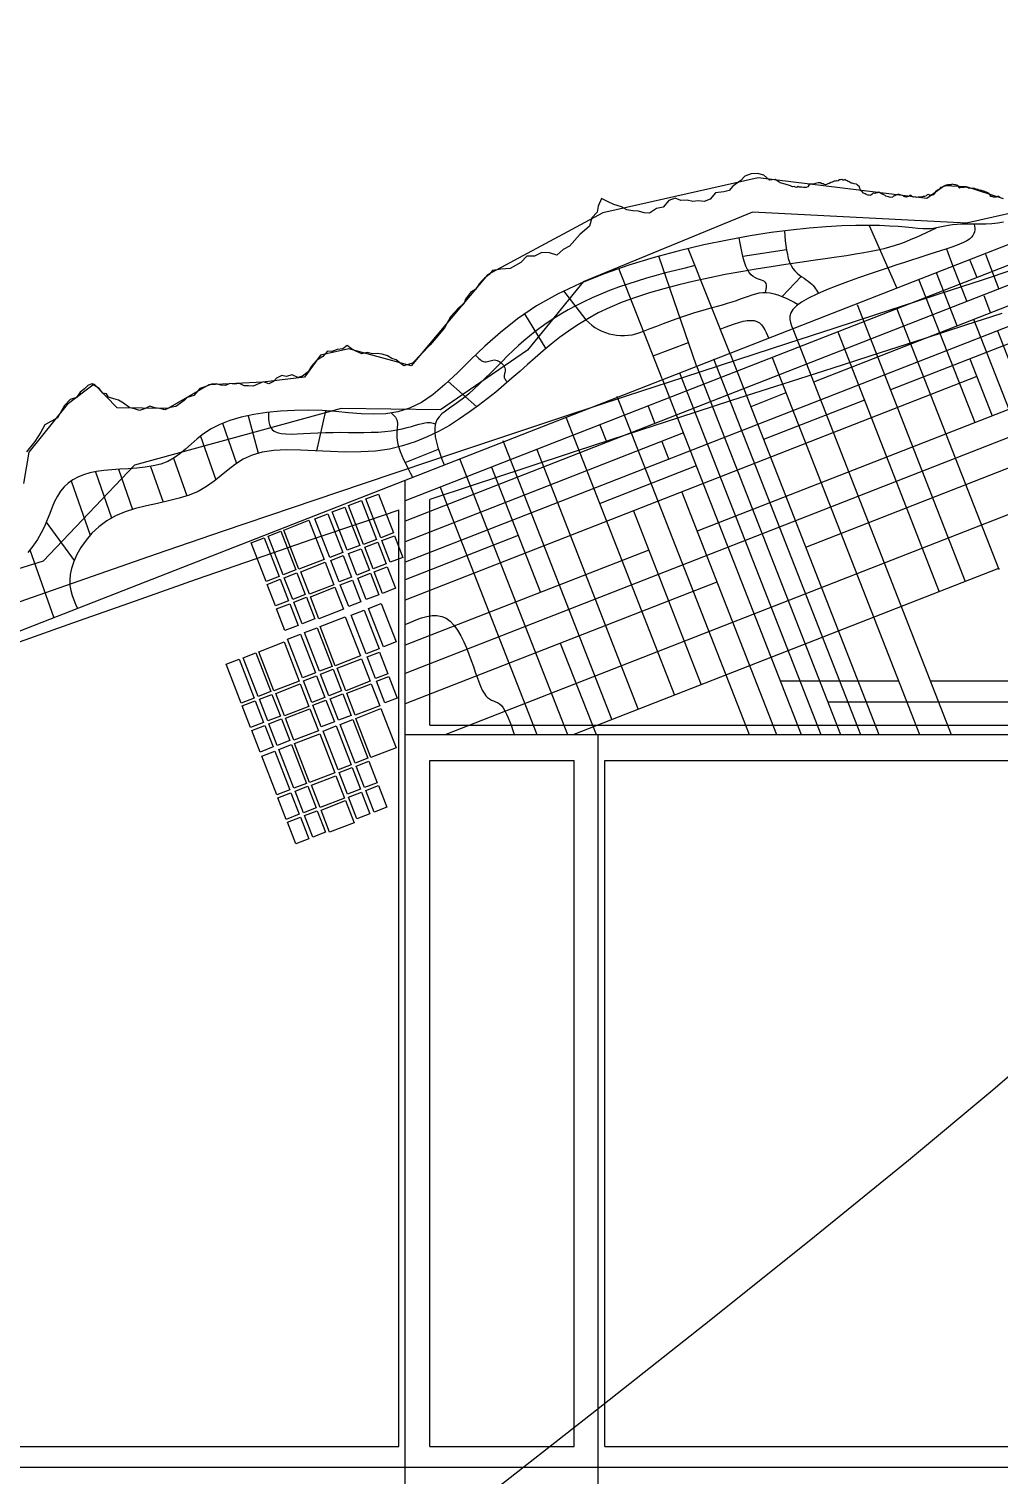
# Model space of a CAD drawing. Extents: x -15732 to 10897, y -24868 to 16165.
# Drawn here: x -296 to 3165, y -16430 to -11272 of the extents above; entities that cross this region are included whole.
import ezdxf

# ---------------------------------------------------------------- set-up
doc = ezdxf.new("R2010")
doc.units = 0
doc.header["$MEASUREMENT"] = 0
for name, color, linetype in [('COASTLINE', 7, 'CONTINUOUS'), ('HIGHWAY', 7, 'CONTINUOUS'), ('REGION-HEYWOOD', 7, 'CONTINUOUS'), ('REGION-SNC', 7, 'CONTINUOUS'), ('STREETS-SPRAWL', 7, 'CONTINUOUS'), ('STREETS-SPRAWL-12M', 7, 'CONTINUOUS'), ('STREETS-SPRAWL-20M', 7, 'CONTINUOUS'), ('SUBURBS', 7, 'CONTINUOUS')]:
    doc.layers.add(name, color=color, linetype=linetype)

msp = doc.modelspace()

# ---------------------------------------------------------------- linework, layer by layer
at = {"layer": 'COASTLINE', "color": 7, "linetype": 'CONTINUOUS'}
msp.add_lwpolyline([(3168.6, -11872.9), (3163.8, -11869.4), (3159.7, -11870.1), (3154.9, -11872.3), (3150.2, -11871.8), (3145.6, -11872.5), (3140.8, -11869.9), (3136.3, -11870), (3133.9, -11865.6), (3130.4, -11858.9), (3125.5, -11856.7), (3120.1, -11854.2), (3116, -11854.1), (3111.3, -11850.8), (3105.1, -11849.7), (3099.9, -11847.4), (3094.5, -11847.8), (3089.2, -11845.2), (3084.2, -11843.5), (3077.9, -11841.1), (3073, -11840.1), (3068, -11840.8), (3063, -11840), (3058.1, -11841.1), (3054.5, -11838.6), (3049.9, -11837.2), (3045.5, -11836), (3041.1, -11837.8), (3037, -11837.2), (3033, -11837.3), (3028.7, -11836.9), (3024.4, -11839.5), (3021.2, -11837.1), (3018.9, -11832.8), (3014.4, -11829), (3009.9, -11827.5), (3005.8, -11828.2), (3001.8, -11826.5), (2997.4, -11825.7), (2993.5, -11827.8), (2990.1, -11828.4), (2986.6, -11828.1), (2983, -11828.6), (2979.7, -11829.7), (2975.2, -11829.7), (2971.9, -11832.8), (2968.7, -11834.2), (2965.5, -11835), (2961.1, -11837.5), (2956.3, -11837.2), (2952.6, -11842.9), (2945.2, -11847.5), (2939, -11853.1), (2936.3, -11859.4), (2931.8, -11863.6), (2928, -11864.7), (2923.3, -11863.7), (2918.8, -11865.7), (2914.2, -11862.8), (2909.3, -11863.6), (2904.8, -11867.8), (2898.9, -11869.4), (2894.4, -11870), (2889.6, -11872.2), (2884.9, -11871.9), (2880.1, -11872), (2875.4, -11872.4), (2870.5, -11872.9), (2865.7, -11871.4), (2860.6, -11872.2), (2856.2, -11870.8), (2851.2, -11866), (2846.3, -11866.4), (2841.8, -11870.1), (2838, -11870.4), (2833.7, -11871.8), (2829.3, -11871.3), (2824.5, -11868.6), (2821, -11866.2), (2816.6, -11864.6), (2812.3, -11864), (2807, -11861.9), (2801.7, -11863.8), (2797.4, -11864.8), (2793.4, -11867), (2789.1, -11868.1), (2784.8, -11872.6), (2779.1, -11873.1), (2774.6, -11871.8), (2771.2, -11870.4), (2766.6, -11869.8), (2761.7, -11868.6), (2759.1, -11865.8), (2754.6, -11863.4), (2750.1, -11862.7), (2744.2, -11859), (2739.6, -11857), (2735.8, -11854.7), (2731.6, -11856.4), (2726.8, -11857), (2721.5, -11859), (2716.1, -11858.2), (2712.2, -11861.5), (2707, -11865.9), (2702.3, -11864.5), (2697.4, -11864.8), (2691.5, -11862.6), (2687.1, -11859.6), (2681.9, -11857.8), (2676.9, -11852.2), (2673.2, -11849.3), (2670.7, -11845.7), (2668.5, -11841.1), (2666.8, -11835.2), (2660.2, -11829.8), (2656.2, -11825.6), (2648.8, -11824.9), (2641.7, -11821.9), (2637.1, -11821.5), (2630.6, -11816.9), (2626.7, -11815.6), (2623.2, -11814.2), (2620.1, -11812.6), (2615.9, -11808.7), (2611.7, -11811), (2608.2, -11811.7), (2604.3, -11809.2), (2600.1, -11809.7), (2595.4, -11810.7), (2591.3, -11813.2), (2587.6, -11814.5), (2584, -11813.5), (2580.1, -11814.6), (2576.7, -11814.8), (2572.7, -11817.8), (2569.3, -11818.3), (2565.2, -11819.5), (2559.5, -11823.3), (2554.6, -11823.9), (2550.2, -11826.9), (2546.1, -11827.8), (2541.8, -11827.4), (2537.5, -11825), (2532.9, -11824.7), (2527.9, -11821.3), (2523.8, -11821.3), (2519.3, -11821), (2514.8, -11821.9), (2510.2, -11823.6), (2506.3, -11824), (2501.4, -11825.7), (2496.6, -11825.6), (2492.3, -11826.1), (2486.9, -11829.5), (2483.1, -11834.6), (2477, -11837.8), (2472.1, -11838.1), (2467.2, -11837.7), (2462, -11836.2), (2457.6, -11835.8), (2453, -11836), (2448.4, -11834.5), (2443.6, -11837), (2439.2, -11836), (2434.2, -11833.6), (2429.4, -11835), (2425.5, -11834.1), (2421.2, -11832.1), (2401.6, -11825.3), (2384.1, -11820.6), (2366.5, -11809.3), (2346.3, -11811.9), (2325.5, -11793), (2302.9, -11787.1), (2280.6, -11788.6), (2258.3, -11797.2), (2243.7, -11812.1), (2215.5, -11832.3), (2202.9, -11848), (2183.5, -11852.6), (2153.7, -11857), (2134, -11878.9), (2113.1, -11886.9), (2092.1, -11885.4), (2072.7, -11887.8), (2052.5, -11883.1), (2029.8, -11884.1), (2010.1, -11875.2), (1987.4, -11883.4), (1966.7, -11907.7), (1943.6, -11913), (1918.5, -11928.8), (1899, -11928.1), (1878.6, -11921.5), (1858.3, -11920.5), (1837.5, -11917.1), (1817.9, -11906.9), (1791.1, -11898.1), (1770.9, -11889), (1746.9, -11877), (1735.2, -11903.9), (1731.2, -11925.4), (1711.8, -11945.8), (1703.6, -11975), (1670, -12004.7), (1633.1, -12047), (1610.6, -12058.9), (1588, -12078.6), (1561.5, -12070.9), (1533.8, -12069.8), (1508.3, -12081.9), (1480.6, -12081.9), (1459.1, -12104.7), (1420.9, -12126.3), (1387.9, -12128.3), (1357.5, -12133.2), (1346.2, -12147.6), (1329.8, -12161.1), (1320.9, -12168.9), (1310.8, -12180.7), (1298.1, -12200.2), (1279.5, -12212.3), (1261.8, -12235.8), (1255.3, -12252.1), (1233.9, -12270.7), (1208.6, -12299), (1186.3, -12337.5), (1162.7, -12366.2), (1135.2, -12399), (1105.8, -12429.3), (1072.8, -12464), (1041, -12473.4), (1027.4, -12462.8), (1014.1, -12452), (998.9, -12447.2), (982.7, -12437.6), (963.9, -12431.5), (946.4, -12430.1), (929.3, -12430.3), (910.7, -12426), (891.5, -12430.7), (870.8, -12421.2), (854.3, -12412.5), (839, -12400.9), (823.5, -12412.9), (803.8, -12415.5), (785.2, -12422.8), (768.6, -12421.5), (752.7, -12440.2), (729.9, -12455), (711.9, -12475.2), (700, -12495.2), (680.2, -12510.2), (663.2, -12515.2), (643.2, -12505.2), (622.2, -12511.6), (606.2, -12508.4), (587.7, -12517.4), (577, -12529.7), (560, -12537.6), (541.4, -12531), (522.7, -12538), (503.6, -12546.3), (486.7, -12544.4), (471.9, -12545.3), (454.9, -12536.3), (437.7, -12539.1), (420.5, -12536.3), (404.9, -12543.3), (388.1, -12542.7), (371.6, -12538.4), (355.1, -12539.2), (334.6, -12547.9), (313.8, -12553.9), (292.7, -12579.1), (268.8, -12586.4), (258.3, -12597.5), (245.1, -12606.8), (228.1, -12619), (208, -12622), (188.8, -12630.2), (171.1, -12626.4), (152.7, -12623.2), (135.7, -12617.3), (116.8, -12627.2), (98.8, -12633.2), (80.8, -12626.5), (63.6, -12623.4), (41.8, -12606.7), (23.9, -12596), (6.5, -12591), (-11.7, -12584.9), (-19.5, -12574), (-32.5, -12570.9), (-45.7, -12554.2), (-71.8, -12538.4), (-85.4, -12544), (-98.1, -12555.2), (-113.3, -12567.7), (-126.5, -12586.2), (-148.6, -12593.8), (-169, -12615.2), (-194.7, -12658.9), (-239, -12684.5), (-253.7, -12709.8), (-274.5, -12744), (-304.4, -12780)], dxfattribs=at)
at = {"layer": 'HIGHWAY', "color": 250, "linetype": 'CONTINUOUS'}
for p, q in [((3411.7, -14824.7), (3142.6, -15057.2)), ((3142.6, -15057.2), (2841.7, -15308.5)), ((2841.7, -15308.5), (2507.1, -15580.9)), ((2507.1, -15580.9), (2136.9, -15876.7)), ((2136.9, -15876.7), (1729.3, -16198.3)), ((1729.3, -16198.3), (1282.3, -16547.8))]:
    msp.add_line(p, q, dxfattribs=at)
at = {"layer": 'REGION-HEYWOOD', "color": 7, "linetype": 'CONTINUOUS'}
msp.add_lwpolyline([(3656.2, -11271.9), (4199.6, -11369.9), (4198.7, -11571.7), (4198.8, -11640.8), (4118, -11671.2), (3891.7, -11616), (3323.4, -11902.8), (3049.2, -11965.1), (2285, -11926), (1681, -12173.6), (1483.3, -12417.7), (1172.7, -12630), (817.9, -12625.3), (80.5, -12828.2), (-245.3, -13170.4), (-1185.9, -13463.2), (-2264.3, -14045.8), (-2220.9, -14249), (-2216.3, -14277.7), (-2237.6, -14307), (-2378.2, -14199.1), (-2378.2, -14199.1)], dxfattribs=at)
at = {"layer": 'REGION-SNC', "color": 250, "linetype": 'CONTINUOUS'}
for points in [[(905.6, -12948.6), (950.7, -12931.2), (1004.2, -13069.4), (959, -13086.9)], [(786.3, -12994.8), (831.4, -12977.3), (884.3, -13114.1), (839.2, -13131.6)], [(844.5, -12972.3), (891, -12954.3), (944.5, -13092.5), (897.9, -13110.5)], [(612.9, -13059.6), (703.1, -13024.7), (757.2, -13164.3), (667, -13199.2)], [(723.7, -13019), (770.3, -13001), (823.7, -13139.2), (777.2, -13157.2)], [(496.5, -13104.6), (543.1, -13086.6), (596.5, -13224.8), (550, -13242.8)], [(557.6, -13080.9), (602.8, -13063.5), (656.2, -13201.7), (611.1, -13219.2)], [(963, -13097.1), (1008.1, -13079.6), (1037.9, -13156.7), (992.8, -13174.2)], [(781.1, -13167.4), (824.8, -13150.5), (854.6, -13227.6), (810.9, -13244.5)], [(843.7, -13143.2), (888.8, -13125.8), (918.6, -13202.9), (873.5, -13220.3)], [(901.9, -13120.7), (948.4, -13102.7), (978.3, -13179.8), (931.7, -13197.8)], [(673.8, -13208.3), (761.1, -13174.5), (792, -13254.6), (704.7, -13288.3)], [(935.6, -13208), (982.2, -13190), (1012, -13267.1), (965.5, -13285.1)], [(553.9, -13253), (600.5, -13235), (630.3, -13312.1), (583.7, -13330.1)], [(615, -13229.3), (660.1, -13211.9), (690, -13289), (644.9, -13306.5)], [(814.9, -13254.7), (858.5, -13237.8), (888.3, -13314.9), (844.7, -13331.8)], [(877.4, -13230.5), (922.5, -13213.1), (952.4, -13290.2), (907.3, -13307.6)], [(648.8, -13316.6), (693.9, -13299.2), (723.7, -13376.3), (678.6, -13393.8)], [(708.1, -13297), (795.4, -13263.3), (825.8, -13341.9), (738.5, -13375.6)], [(587.7, -13340.3), (634.2, -13322.3), (664.1, -13399.4), (617.5, -13417.4)], [(853.2, -13363.2), (899.8, -13345.2), (953.2, -13483.4), (906.7, -13501.4)], [(915.8, -13339), (960.9, -13321.5), (1013.8, -13458.3), (968.7, -13475.7)], [(687.2, -13425.1), (732.3, -13407.7), (785.7, -13545.9), (740.6, -13563.3)], [(742.4, -13403.7), (832.7, -13368.9), (886.7, -13508.5), (796.5, -13543.4)], [(523.9, -13493.3), (614.1, -13458.4), (668.2, -13598.1), (578, -13633)], [(626.1, -13448.7), (672.6, -13430.7), (726.1, -13569), (679.5, -13587)], [(468.6, -13514.7), (513.8, -13497.2), (567.2, -13635.4), (522.1, -13652.9)], [(910.6, -13511.6), (954.3, -13494.7), (984.1, -13571.8), (940.4, -13588.7)], [(407.5, -13538.3), (454.1, -13520.3), (507.5, -13658.5), (461, -13676.5)], [(744.6, -13573.5), (789.7, -13556.1), (819.5, -13633.2), (774.4, -13650.6)], [(803.3, -13552.5), (890.6, -13518.7), (921.6, -13598.7), (834.3, -13632.5)], [(584.8, -13642), (672.1, -13608.3), (703, -13688.3), (615.7, -13722)], [(683.4, -13597.2), (730, -13579.2), (759.8, -13656.3), (713.3, -13674.3)], [(837.6, -13641.2), (924.9, -13607.5), (955.3, -13686), (868, -13719.8)], [(944.4, -13598.9), (988, -13582), (1017.9, -13659.1), (974.2, -13676)], [(464.9, -13686.7), (511.5, -13668.7), (541.3, -13745.8), (494.7, -13763.8)], [(526, -13663.1), (571.1, -13645.6), (601, -13722.7), (555.9, -13740.2)], [(717.2, -13684.5), (763.8, -13666.5), (793.6, -13743.6), (747, -13761.6)], [(778.3, -13660.8), (823.4, -13643.4), (853.2, -13720.5), (808.1, -13737.9)], [(619.1, -13730.8), (706.4, -13697), (736.8, -13775.6), (649.5, -13809.3)], [(869.7, -13731.2), (959.9, -13696.3), (1013.9, -13836), (923.7, -13870.9)], [(498.7, -13774), (545.2, -13756), (575.1, -13833.1), (528.5, -13851.1)], [(559.8, -13750.4), (604.9, -13732.9), (634.7, -13810), (589.6, -13827.5)], [(753.3, -13776.2), (799.8, -13758.2), (853.3, -13896.5), (806.7, -13914.5)], [(814.4, -13752.6), (859.5, -13735.2), (912.9, -13873.4), (867.8, -13890.8)], [(651.2, -13820.8), (741.4, -13785.9), (795.4, -13925.6), (705.2, -13960.4)], [(534.8, -13865.8), (581.3, -13847.8), (634.8, -13986), (588.2, -14004)], [(595.9, -13842.1), (641, -13824.7), (694.4, -13962.9), (649.3, -13980.4)], [(810.7, -13924.7), (857.2, -13906.6), (887, -13983.8), (840.5, -14001.8)], [(871.8, -13901), (916.9, -13883.6), (946.7, -13960.7), (901.6, -13978.1)], [(653.3, -13990.6), (698.4, -13973.1), (728.2, -14050.2), (683.1, -14067.7)], [(712, -13969.5), (799.3, -13935.7), (830.3, -14015.8), (743, -14049.5)], [(905.5, -13988.3), (950.6, -13970.9), (980.5, -14048), (935.4, -14065.4)], [(592.2, -14014.2), (638.7, -13996.2), (668.5, -14073.3), (622, -14091.3)], [(746.3, -14058.3), (833.6, -14024.5), (864, -14103.1), (776.7, -14136.8)], [(844.4, -14012), (891, -13993.9), (920.8, -14071.1), (874.2, -14089.1)], [(687, -14077.9), (732.1, -14060.4), (761.9, -14137.5), (716.8, -14155)], [(625.9, -14101.5), (672.5, -14083.5), (702.3, -14160.6), (655.7, -14178.6)]]:
    msp.add_lwpolyline(points, close=True, dxfattribs=at)
at = {"layer": 'STREETS-SPRAWL', "color": 7, "linetype": 'CONTINUOUS'}
for p, q in [((2995.1, -12202.9), (3109.6, -12165.3)), ((3109.6, -12165.3), (3212.6, -12131.2)), ((2868.3, -12244.2), (2995.1, -12202.9)), ((2728.8, -12289.6), (2868.3, -12244.2)), ((2576.6, -12339), (2728.8, -12289.6)), ((3175, -12286.6), (3045.6, -12328.7)), ((2411.3, -12392.8), (2576.6, -12339)), ((2900.1, -12375.7), (2741.3, -12426.9)), ((3045.6, -12328.7), (2900.1, -12375.7)), ((2232.8, -12451), (2411.3, -12392.8)), ((2741.3, -12426.9), (2571.7, -12481.5)), ((2041, -12513.7), (2232.8, -12451)), ((2571.7, -12481.5), (2394, -12538.7)), ((1835.6, -12581.2), (2041, -12513.7)), ((1616.4, -12653.5), (1835.6, -12581.2)), ((2394, -12538.7), (2210.7, -12597.8)), ((2210.7, -12597.8), (2024.6, -12658)), ((1384, -12730.6), (1616.4, -12653.5)), ((2024.6, -12658), (1838.2, -12718.5)), ((1141.8, -12811.4), (1384, -12730.6)), ((1838.2, -12718.5), (1653.4, -12778.9)), ((1653.4, -12778.9), (1469.5, -12839.3)), ((894.1, -12894.5), (1141.8, -12811.4)), ((1469.5, -12839.3), (1284.9, -12900.5)), ((644.8, -12978.6), (894.1, -12894.5)), ((1284.9, -12900.5), (1134.2, -12950.8)), ((398.3, -13062.4), (644.8, -12978.6)), ((1024, -12987.9), (908, -13027.1)), ((1024, -16328.2), (1024, -12987.8)), ((1134.2, -13755.1), (1134.2, -12950.8)), ((908, -13027.1), (712.7, -13093.6)), ((158.7, -13144.5), (398.3, -13062.4)), ((712.7, -13093.6), (510.8, -13163.1)), ((-69.9, -13223.6), (158.7, -13144.5)), ((510.8, -13163.1), (300.9, -13236)), ((-283.3, -13298.3), (-69.9, -13223.6)), ((300.9, -13236), (82.5, -13312.5)), ((-478.3, -13367.7), (-283.3, -13298.3)), ((82.5, -13312.5), (-140.7, -13391.4)), ((-140.7, -13391.4), (-364.1, -13471)), ((1134.2, -13755.1), (4198.2, -13755.1)), ((1134.2, -13881.5), (1649, -13881.5)), ((1134.2, -16328.2), (1134.2, -13881.5)), ((1649, -16328.2), (1649, -13881.5)), ((1759.2, -13881.5), (3551.7, -13881.5)), ((1759.2, -16328.2), (1759.2, -13881.5)), ((-2018.5, -16328.2), (1024, -16328.2)), ((1134.2, -16328.2), (1649, -16328.2)), ((1759.2, -16328.2), (3551.7, -16328.2))]:
    msp.add_line(p, q, dxfattribs=at)
at = {"layer": 'STREETS-SPRAWL-12M', "color": 253, "linetype": 'CONTINUOUS'}
for p, q in [((3140, -11967), (3118.1, -11968.3)), ((3161.2, -11964.6), (3140, -11967)), ((3181.2, -11960.7), (3161.2, -11964.6)), ((2276.8, -12010.4), (2196.6, -12024.9)), ((2241.2, -12035.7), (2237.8, -12017.2)), ((2352.1, -11998.6), (2276.8, -12010.4)), ((2422.5, -11989.4), (2352.1, -11998.6)), ((2399.6, -11992.2), (2401.1, -12009.8)), ((2401.1, -12009.8), (2402.7, -12027.2)), ((2488, -11982.5), (2422.5, -11989.4)), ((2548.4, -11977.6), (2488, -11982.5)), ((2603.8, -11974.5), (2548.4, -11977.6)), ((2654, -11972.9), (2603.8, -11974.5)), ((2699, -11972.7), (2654, -11972.9)), ((2738.9, -11973.5), (2699, -11972.7)), ((2701.6, -11972.7), (2800, -12197)), ((2774, -11975.1), (2738.9, -11973.5)), ((2804.8, -11977.1), (2774, -11975.1)), ((2831.7, -11979.5), (2804.8, -11977.1)), ((2855.1, -11981.7), (2831.7, -11979.5)), ((2869.4, -12015.6), (2851.1, -12023.4)), ((2875.5, -11983.6), (2855.1, -11981.7)), ((2887.4, -12007.5), (2869.4, -12015.6)), ((2893.3, -11984.9), (2875.5, -11983.6)), ((2905.4, -11999.2), (2887.4, -12007.5)), ((2909, -11985.3), (2893.3, -11984.9)), ((2923.2, -11990.7), (2905.4, -11999.2)), ((2923, -11984.7), (2909, -11985.3)), ((2935.9, -11983.1), (2923, -11984.7)), ((2941, -11982.2), (2923.2, -11990.7)), ((2948, -11980.8), (2935.9, -11983.1)), ((2959.9, -11978.2), (2948, -11980.8)), ((2972.2, -11975.5), (2959.9, -11978.2)), ((2985.1, -11972.9), (2972.2, -11975.5)), ((2999.4, -11970.7), (2985.1, -11972.9)), ((3015.3, -11969.2), (2999.4, -11970.7)), ((3033.4, -11968.6), (3015.3, -11969.2)), ((3053.2, -11968.5), (3033.4, -11968.6)), ((3074.2, -11968.7), (3053.2, -11968.5)), ((3066.7, -12015.1), (3059.4, -12021.4)), ((3072, -12008.7), (3066.7, -12015.1)), ((3075.5, -12002.2), (3072, -12008.7)), ((3096, -11968.7), (3074.2, -11968.7)), ((3077.5, -11995.6), (3075.5, -12002.2)), ((3076.9, -11968.7), (3077.8, -11975.5)), ((3078.4, -11988.9), (3077.5, -11995.6)), ((3077.8, -11975.5), (3078.4, -11982.2)), ((3078.4, -11982.2), (3078.4, -11988.9)), ((3118.1, -11968.3), (3096, -11968.7)), ((2023.9, -12062.9), (1934.3, -12086.8)), ((2111.9, -12042.3), (2023.9, -12062.9)), ((2205.6, -12431.4), (2055.5, -12055.2)), ((2196.6, -12024.9), (2111.9, -12042.3)), ((2244.8, -12053.9), (2241.2, -12035.7)), ((2248.6, -12071.6), (2244.8, -12053.9)), ((2251, -12082), (2406.6, -12058.4)), ((2402.7, -12027.2), (2404.6, -12044.2)), ((2404.6, -12044.2), (2407, -12060.6)), ((2407, -12060.6), (2409.9, -12076.1)), ((2708.6, -12066), (2682.5, -12070.9)), ((2732.4, -12061), (2708.6, -12066)), ((2754.3, -12055.9), (2732.4, -12061)), ((2774.9, -12050.4), (2754.3, -12055.9)), ((2794.5, -12044.4), (2774.9, -12050.4)), ((2813.7, -12037.9), (2794.5, -12044.4)), ((2832.5, -12030.9), (2813.7, -12037.9)), ((2851.1, -12023.4), (2832.5, -12030.9)), ((2937.6, -12069.7), (2917.8, -12075.9)), ((2956.8, -12063.6), (2937.6, -12069.7)), ((2975.4, -12057.6), (2956.8, -12063.6)), ((2993, -12051.6), (2975.4, -12057.6)), ((2978.1, -12056.6), (3000.7, -12117.7)), ((3009.5, -12045.6), (2993, -12051.6)), ((3024.7, -12039.7), (3009.5, -12045.6)), ((3038.2, -12033.7), (3024.7, -12039.7)), ((3049.8, -12027.6), (3038.2, -12033.7)), ((3059.4, -12021.4), (3049.8, -12027.6)), ((3245.1, -12096.3), (1046.3, -12955.6)), ((1844.4, -12114.1), (1756, -12144.9)), ((1934.3, -12086.8), (1844.4, -12114.1)), ((2085.3, -12474), (1951.3, -12082)), ((2079.8, -12116.3), (2045, -12124.8)), ((2252.6, -12088.4), (2248.6, -12071.6)), ((2257.1, -12104), (2252.6, -12088.4)), ((2262, -12118.1), (2257.1, -12104)), ((2267.5, -12130.5), (2262, -12118.1)), ((2352.6, -12120), (2298.9, -12128.6)), ((2404.6, -12112), (2352.6, -12120)), ((2454.4, -12104.7), (2404.6, -12112)), ((2409.9, -12076.1), (2413.4, -12090.7)), ((2413.4, -12090.7), (2417.8, -12104)), ((2417.8, -12104), (2423.2, -12116)), ((2423.2, -12116), (2429.6, -12126.3)), ((2501.5, -12098), (2454.4, -12104.7)), ((2545.3, -12091.9), (2501.5, -12098)), ((2585.4, -12086.1), (2545.3, -12091.9)), ((2621.4, -12080.8), (2585.4, -12086.1)), ((2653.6, -12075.8), (2621.4, -12080.8)), ((2682.5, -12070.9), (2653.6, -12075.8)), ((2800.1, -12113.8), (2770.2, -12123.7)), ((2827.4, -12104.9), (2800.1, -12113.8)), ((2852.4, -12096.8), (2827.4, -12104.9)), ((2875.6, -12089.3), (2852.4, -12096.8)), ((2897.3, -12082.4), (2875.6, -12089.3)), ((2917.8, -12075.9), (2897.3, -12082.4)), ((3000.7, -12117.7), (3050.3, -12244.6)), ((3061.4, -12096.8), (3085.6, -12158.6)), ((3116.5, -12075.8), (3165, -12199.8)), ((3269.6, -12158.9), (1046.3, -13027.8)), ((1756, -12144.9), (1670.6, -12179.4)), ((1963.7, -12520.3), (1808.4, -12126.1)), ((1873.6, -12171.1), (1840.4, -12181.8)), ((1907.3, -12161.1), (1873.6, -12171.1)), ((1941.4, -12151.5), (1907.3, -12161.1)), ((1975.7, -12142.4), (1941.4, -12151.5)), ((2010.3, -12133.5), (1975.7, -12142.4)), ((2045, -12124.8), (2010.3, -12133.5)), ((2077.6, -12171.4), (2023, -12184.4)), ((2132.9, -12159.4), (2077.6, -12171.4)), ((2188.6, -12148.2), (2132.9, -12159.4)), ((2244.1, -12138), (2188.6, -12148.2)), ((2298.9, -12128.6), (2244.1, -12138)), ((2273.7, -12140.9), (2267.5, -12130.5)), ((2280.6, -12149), (2273.7, -12140.9)), ((2288.1, -12155.2), (2280.6, -12149)), ((2295.7, -12159.8), (2288.1, -12155.2)), ((2303.4, -12163.2), (2295.7, -12159.8)), ((2310.7, -12165.9), (2303.4, -12163.2)), ((2317.5, -12168.1), (2310.7, -12165.9)), ((2323.4, -12170.3), (2317.5, -12168.1)), ((2328.2, -12172.9), (2323.4, -12170.3)), ((2331.7, -12176.1), (2328.2, -12172.9)), ((2391.7, -12226.7), (2459.8, -12154.9)), ((2429.6, -12126.3), (2436.8, -12135.3)), ((2436.8, -12135.3), (2444.7, -12143.1)), ((2444.7, -12143.1), (2452.9, -12149.9)), ((2452.9, -12149.9), (2461.3, -12156)), ((2461.3, -12156), (2469.5, -12161.5)), ((2469.5, -12161.5), (2477.3, -12166.7)), ((2477.3, -12166.7), (2484.6, -12171.8)), ((2484.6, -12171.8), (2491, -12177)), ((2663.4, -12160), (2624.5, -12173.9)), ((2701.4, -12146.8), (2663.4, -12160)), ((2737.3, -12134.7), (2701.4, -12146.8)), ((2770.2, -12123.7), (2737.3, -12134.7)), ((2879.3, -12166.3), (3078.7, -12676.3)), ((2941.1, -12140.9), (3014.8, -12329.4)), ((1589.6, -12217.7), (1514.7, -12259.9)), ((1670.6, -12179.4), (1589.6, -12217.7)), ((1611.5, -12206.7), (1690.9, -12309.4)), ((1744.1, -12217.9), (1713.5, -12231.3)), ((1775.5, -12205.2), (1744.1, -12217.9)), ((1807.7, -12193.1), (1775.5, -12205.2)), ((1840.4, -12181.8), (1807.7, -12193.1)), ((1917.8, -12213.5), (1868.1, -12229.7)), ((1969.6, -12198.4), (1917.8, -12213.5)), ((2023, -12184.4), (1969.6, -12198.4)), ((2257.4, -12229.8), (2270.9, -12224.7)), ((2270.9, -12224.7), (2284, -12220.2)), ((2284, -12220.2), (2296.9, -12216.4)), ((2296.9, -12216.4), (2309.7, -12213.6)), ((2309.7, -12213.6), (2322.5, -12212)), ((2322.5, -12212), (2335.5, -12212)), ((2333.9, -12180), (2331.7, -12176.1)), ((2331.7, -12211.8), (2333.1, -12206)), ((2333.1, -12206), (2334.3, -12200.2)), ((2335.2, -12184.5), (2333.9, -12180)), ((2334.3, -12200.2), (2335.2, -12194.7)), ((2335.5, -12189.4), (2335.2, -12184.5)), ((2335.2, -12194.7), (2335.5, -12189.4)), ((2335.5, -12212), (2348.9, -12213.5)), ((2348.9, -12213.5), (2362.6, -12216.6)), ((2362.6, -12216.6), (2376.5, -12220.9)), ((2376.5, -12220.9), (2390.8, -12226.3)), ((2515.2, -12217.7), (2485.3, -12232.2)), ((2491, -12177), (2496.7, -12182.3)), ((2496.7, -12182.3), (2501.7, -12187.6)), ((2501.7, -12187.6), (2506.2, -12193)), ((3294.4, -12222.5), (2503.5, -12531.6)), ((2506.2, -12193), (2510.2, -12198.5)), ((2510.2, -12198.5), (2513.9, -12204)), ((2513.9, -12204), (2517.4, -12209.6)), ((2549.2, -12203), (2515.2, -12217.7)), ((2517.4, -12209.6), (2520.8, -12215.2)), ((2586, -12188.3), (2549.2, -12203)), ((2624.5, -12173.9), (2586, -12188.3)), ((3110.4, -12222.2), (3135.1, -12285.4)), ((1514.7, -12259.9), (1447, -12305.9)), ((1627.7, -12274.3), (1601.5, -12289.3)), ((1655.2, -12259.6), (1627.7, -12274.3)), ((1683.8, -12245.3), (1655.2, -12259.6)), ((1713.5, -12231.3), (1683.8, -12245.3)), ((1776.6, -12265.4), (1735.5, -12285)), ((1820.8, -12246.9), (1776.6, -12265.4)), ((1868.1, -12229.7), (1820.8, -12246.9)), ((2101.3, -12277.2), (2121.7, -12271.3)), ((2121.7, -12271.3), (2141.4, -12265.8)), ((2141.4, -12265.8), (2160.4, -12260.5)), ((2160.4, -12260.5), (2178.6, -12255.5)), ((2178.6, -12255.5), (2196, -12250.5)), ((2196, -12250.5), (2212.6, -12245.5)), ((2212.6, -12245.5), (2228.4, -12240.4)), ((2228.4, -12240.4), (2243.3, -12235.1)), ((2243.3, -12235.1), (2257.4, -12229.8)), ((2390.8, -12226.3), (2405.2, -12232.6)), ((2405.2, -12232.6), (2419.7, -12239.5)), ((2419.7, -12239.5), (2434.3, -12246.9)), ((2429.8, -12272.6), (2422.2, -12284.9)), ((2442.4, -12259.7), (2429.8, -12272.6)), ((2434.3, -12246.9), (2449, -12254.4)), ((2460.7, -12246.3), (2442.4, -12259.7)), ((2485.3, -12232.2), (2460.7, -12246.3)), ((2658.7, -12254.5), (3044.9, -13242.9)), ((2800.6, -12270), (3162.9, -13196.8)), ((3319.2, -12286), (1046.3, -13174.3)), ((1447, -12305.9), (1385.9, -12354.3)), ((1472.2, -12287.8), (1547.7, -12412.7)), ((1553.3, -12319.8), (1531.2, -12335.4)), ((1576.7, -12304.5), (1553.3, -12319.8)), ((1601.5, -12289.3), (1576.7, -12304.5)), ((1662, -12327.2), (1628.8, -12349.6)), ((1697.5, -12305.6), (1662, -12327.2)), ((1735.5, -12285), (1697.5, -12305.6)), ((1944, -12331.8), (1967.5, -12323)), ((1967.5, -12323), (1990.8, -12314.4)), ((1990.8, -12314.4), (2013.8, -12306)), ((2013.8, -12306), (2036.5, -12298.1)), ((2036.5, -12298.1), (2058.6, -12290.6)), ((2058.6, -12290.6), (2080.3, -12283.6)), ((2080.3, -12283.6), (2101.3, -12277.2)), ((2204.6, -12329.6), (2221.3, -12323.7)), ((2221.3, -12323.7), (2237.3, -12318.7)), ((2237.3, -12318.7), (2252.6, -12314.8)), ((2252.6, -12314.8), (2266.8, -12312.2)), ((2266.8, -12312.2), (2279.9, -12311.4)), ((2279.9, -12311.4), (2291.5, -12312.4)), ((2291.5, -12312.4), (2301.5, -12315.5)), ((2301.5, -12315.5), (2310.2, -12320.6)), ((2310.2, -12320.6), (2317.6, -12327.4)), ((2317.6, -12327.4), (2324, -12335.5)), ((2418.7, -12296.8), (2418.4, -12308.3)), ((2418.4, -12308.3), (2420.7, -12319.6)), ((2422.2, -12284.9), (2418.7, -12296.8)), ((2420.7, -12319.6), (2424.5, -12330.7)), ((3074.7, -12307.2), (3327.5, -12953.9)), ((1385.9, -12354.3), (1330.4, -12403.6)), ((1489.8, -12367.4), (1470, -12384.1)), ((1510.1, -12351.2), (1489.8, -12367.4)), ((1531.2, -12335.4), (1510.1, -12351.2)), ((1597.4, -12372.7), (1567.5, -12396.3)), ((1628.8, -12349.6), (1597.4, -12372.7)), ((1896.6, -12349.9), (1920.3, -12340.8)), ((1920.3, -12340.8), (1944, -12331.8)), ((2170.2, -12342.7), (2187.5, -12336)), ((2187.5, -12336), (2204.6, -12329.6)), ((2324, -12335.5), (2329.6, -12344.7)), ((2329.6, -12344.7), (2334.6, -12354.7)), ((2334.6, -12354.7), (2339.2, -12365.3)), ((2339.2, -12365.3), (2343.6, -12376.2)), ((2424.5, -12330.7), (2429.2, -12341.7)), ((2429.2, -12341.7), (2994.7, -13788.8)), ((2589.6, -12352.4), (2951.8, -13279.3)), ((3340.3, -12339.9), (2778, -12559.7)), ((3159.7, -12348.4), (3260.1, -12605.3)), ((1330.4, -12403.6), (1279.7, -12452)), ((1431.3, -12419.4), (1411.8, -12438.2)), ((1450.6, -12401.4), (1431.3, -12419.4)), ((1470, -12384.1), (1450.6, -12401.4)), ((1538.7, -12420.3), (1510.6, -12444.6)), ((1567.5, -12396.3), (1538.7, -12420.3)), ((1931.2, -12437.9), (2056.7, -12390.5)), ((1279.7, -12452), (1232.6, -12498)), ((1297.1, -12435.1), (1301.1, -12439.4)), ((1301.1, -12439.4), (1305.2, -12443.6)), ((1305.2, -12443.6), (1309.3, -12447.5)), ((1309.3, -12447.5), (1313.4, -12451)), ((1313.4, -12451), (1317.6, -12454.1)), ((1317.6, -12454.1), (1321.9, -12456.5)), ((1321.9, -12456.5), (1326.2, -12458.2)), ((1326.2, -12458.2), (1330.6, -12459.1)), ((1330.6, -12459.1), (1335.1, -12459.1)), ((1335.1, -12459.1), (1339.8, -12458.3)), ((1339.8, -12458.3), (1344.5, -12457.1)), ((1344.5, -12457.1), (1349.3, -12455.7)), ((1349.3, -12455.7), (1354.2, -12454.3)), ((1372, -12477.9), (1351.9, -12498.1)), ((1354.2, -12454.3), (1359.2, -12453.2)), ((1359.2, -12453.2), (1364.2, -12452.7)), ((1364.2, -12452.7), (1369.4, -12453)), ((1369.4, -12453), (1374.5, -12454.4)), ((1392, -12457.8), (1372, -12477.9)), ((1374.5, -12454.4), (1379.7, -12456.6)), ((1379.7, -12456.6), (1384.6, -12459.6)), ((1384.6, -12459.6), (1389.2, -12463.2)), ((1389.2, -12463.2), (1393.4, -12467.3)), ((1411.8, -12438.2), (1392, -12457.8)), ((1393.4, -12467.3), (1396.9, -12471.7)), ((1396.9, -12471.7), (1399.8, -12476.2)), ((1399.8, -12476.2), (1401.7, -12480.6)), ((1401.7, -12480.6), (1402.8, -12485)), ((1482.8, -12469), (1455, -12493.5)), ((1510.6, -12444.6), (1482.8, -12469)), ((2085.3, -12474), (2599.1, -13788.8)), ((2147, -12448.9), (2670.6, -13788.8)), ((2205.6, -12431.4), (2736.1, -13788.8)), ((2355.4, -12444), (2881, -13788.8)), ((3061.5, -12448.9), (3140.9, -12652)), ((3086.2, -12512), (1046.3, -13309.2)), ((1232.6, -12498), (1188.3, -12539.8)), ((1199.7, -12529.4), (1301.4, -12620.4)), ((1331.8, -12518.2), (1311.8, -12537.6)), ((1351.9, -12498.1), (1331.8, -12518.2)), ((1427.1, -12518), (1398.6, -12542.5)), ((1399.4, -12507.4), (1399.1, -12510.5)), ((1399.1, -12510.5), (1399.3, -12513.5)), ((1399.3, -12513.5), (1400.1, -12516.4)), ((1400.2, -12504.1), (1399.4, -12507.4)), ((1400.1, -12516.4), (1401.3, -12519.1)), ((1401.1, -12500.6), (1400.2, -12504.1)), ((1402, -12496.9), (1401.1, -12500.6)), ((1401.3, -12519.1), (1402.9, -12521.7)), ((1402.7, -12493.1), (1402, -12496.9)), ((1403.1, -12489.1), (1402.7, -12493.1)), ((1402.8, -12485), (1403.1, -12489.1)), ((1402.9, -12521.7), (1404.7, -12524.3)), ((1404.7, -12524.3), (1406.8, -12526.8)), ((1406.8, -12526.8), (1409, -12529.2)), ((1409, -12529.2), (1411.4, -12531.6)), ((1455, -12493.5), (1427.1, -12518)), ((1963.7, -12520.3), (2459.4, -13788.8)), ((2025.4, -12499.1), (2529.5, -13788.8)), ((1145.8, -12576), (1104, -12604.8)), ((1188.3, -12539.8), (1145.8, -12576)), ((1273, -12573.2), (1254.3, -12588.6)), ((1292.2, -12556.1), (1273, -12573.2)), ((1311.8, -12537.6), (1292.2, -12556.1)), ((1369.5, -12567), (1339.4, -12591.3)), ((1398.6, -12542.5), (1369.5, -12567)), ((1801.6, -12582), (2273.2, -13788.8)), ((3419.6, -12543), (2087.6, -13063.6)), ((2404.8, -12570.2), (2279.1, -12619.3)), ((601.3, -12635.4), (552.6, -12640.5)), ((651, -12632.5), (601.3, -12635.4)), ((700.9, -12631.8), (651, -12632.5)), ((750.1, -12633.2), (700.9, -12631.8)), ((762.6, -12633.9), (730.1, -12776.6)), ((798, -12636.7), (750.1, -12633.2)), ((844.5, -12640.9), (798, -12636.7)), ((1062.2, -12625.1), (1020, -12637.8)), ((3453.6, -12630), (1046.3, -13570.8)), ((1104, -12604.8), (1062.2, -12625.1)), ((1189.7, -12635), (1177.4, -12645)), ((1203.9, -12624.8), (1189.7, -12635)), ((1219.5, -12614), (1203.9, -12624.8)), ((1236.4, -12602.1), (1219.5, -12614)), ((1254.3, -12588.6), (1236.4, -12602.1)), ((1308, -12615.5), (1275.1, -12639.4)), ((1339.4, -12591.3), (1308, -12615.5)), ((1913, -12616.9), (1937.5, -12679.5)), ((2684.9, -12596.1), (2325, -12736.7)), ((385.1, -12682.8), (354, -12698.7)), ((421.2, -12668.9), (385.1, -12682.8)), ((394.6, -12678.6), (444.7, -12821.7)), ((461.7, -12657.3), (421.2, -12668.9)), ((505.8, -12647.8), (461.7, -12657.3)), ((486.1, -12651.7), (522.1, -12784.7)), ((552.6, -12640.5), (505.8, -12647.8)), ((559.1, -12639.7), (558.8, -12651.1)), ((558.8, -12651.1), (558.9, -12662.3)), ((558.9, -12662.3), (559.8, -12673.1)), ((559.8, -12673.1), (561.9, -12683.1)), ((561.9, -12683.1), (565.6, -12692.2)), ((889.7, -12644.5), (844.5, -12640.9)), ((934, -12646.1), (889.7, -12644.5)), ((977.3, -12644.4), (934, -12646.1)), ((1020, -12637.8), (977.3, -12644.4)), ((998, -12641.9), (1001.6, -12645.5)), ((1001.6, -12645.5), (1005.1, -12649.2)), ((1005.1, -12649.2), (1008.4, -12653)), ((1008.4, -12653), (1011.4, -12657.1)), ((1011.4, -12657.1), (1014, -12661.6)), ((1014, -12661.6), (1016.2, -12666.5)), ((1016.2, -12666.5), (1017.7, -12671.9)), ((1017.7, -12671.9), (1018.6, -12677.9)), ((1018.7, -12684.6), (1018.3, -12692)), ((1018.6, -12677.9), (1018.7, -12684.6)), ((1069.3, -12689.7), (1083.6, -12685.7)), ((1083.6, -12685.7), (1096.3, -12682.2)), ((1096.3, -12682.2), (1107.3, -12679.3)), ((1107.3, -12679.3), (1116.7, -12677.4)), ((1116.7, -12677.4), (1124.7, -12676.3)), ((1124.7, -12676.3), (1131.4, -12675.9)), ((1131.4, -12675.9), (1137.1, -12676)), ((1137.1, -12676), (1142, -12676.7)), ((1142, -12676.7), (1146.3, -12677.7)), ((1146.3, -12677.7), (1150.1, -12679)), ((1150.1, -12679), (1153.8, -12680.3)), ((1154, -12679.4), (1151.6, -12693.9)), ((1159.3, -12666.8), (1154, -12679.4)), ((1167.2, -12655.5), (1159.3, -12666.8)), ((1204, -12685.9), (1165.6, -12707.4)), ((1177.4, -12645), (1167.2, -12655.5)), ((1240.5, -12663), (1204, -12685.9)), ((1275.1, -12639.4), (1240.5, -12663)), ((1620.2, -12659.2), (2006.9, -13648.6)), ((1740.8, -12684.1), (1765.3, -12746.8)), ((303.6, -12734.3), (282.3, -12752.7)), ((327.1, -12716.1), (303.6, -12734.3)), ((315.8, -12724.4), (370.5, -12880.6)), ((354, -12698.7), (327.1, -12716.1)), ((565.6, -12692.2), (571.2, -12700.2)), ((571.2, -12700.2), (579.2, -12706.7)), ((579.2, -12706.7), (590, -12711.7)), ((590, -12711.7), (603.8, -12714.9)), ((603.8, -12714.9), (620.4, -12716.5)), ((620.4, -12716.5), (639.6, -12716.9)), ((639.6, -12716.9), (660.9, -12716.4)), ((660.9, -12716.4), (684.1, -12715.3)), ((684.1, -12715.3), (708.9, -12713.9)), ((708.9, -12713.9), (734.8, -12712.5)), ((734.8, -12712.5), (761.6, -12711.4)), ((761.6, -12711.4), (789, -12710.9)), ((789, -12710.9), (816.6, -12710.8)), ((816.6, -12710.8), (844.3, -12711)), ((844.3, -12711), (871.7, -12711.2)), ((871.7, -12711.2), (898.7, -12711.2)), ((898.7, -12711.2), (924.8, -12710.8)), ((924.8, -12710.8), (949.9, -12709.9)), ((949.9, -12709.9), (973.8, -12708.1)), ((973.8, -12708.1), (996, -12705.5)), ((996, -12705.5), (1016.7, -12702)), ((1016.7, -12702), (1035.9, -12698.1)), ((1017.1, -12709.1), (1016.8, -12718.8)), ((1016.8, -12718.8), (1017.1, -12729.2)), ((1017.7, -12700.2), (1017.1, -12709.1)), ((1017.1, -12729.2), (1018.2, -12740.5)), ((1018.3, -12692), (1017.7, -12700.2)), ((1018.2, -12740.5), (1020.4, -12752.6)), ((1035.9, -12698.1), (1053.4, -12693.9)), ((2039.1, -12713.1), (1046.3, -13101.1)), ((1053.4, -12693.9), (1069.3, -12689.7)), ((1125.1, -12727.1), (1082.3, -12744.5)), ((1165.6, -12707.4), (1125.1, -12727.1)), ((1151.6, -12693.9), (1151.6, -12709.9)), ((1151.6, -12709.9), (1153.8, -12727.3)), ((1153.8, -12727.3), (1157.9, -12745.9)), ((1394.5, -12740.3), (1783.5, -13735.8)), ((242.4, -12787.4), (221.7, -12802.3)), ((262.2, -12770.6), (242.4, -12787.4)), ((282.3, -12752.7), (262.2, -12770.6)), ((499.9, -12792.1), (468.4, -12806.9)), ((535.8, -12781.3), (499.9, -12792.1)), ((577.2, -12775.3), (535.8, -12781.3)), ((623.3, -12773.3), (577.2, -12775.3)), ((673, -12774.1), (623.3, -12773.3)), ((725.3, -12776.4), (673, -12774.1)), ((779.3, -12779.1), (725.3, -12776.4)), ((833.7, -12781), (779.3, -12779.1)), ((887.6, -12780.9), (833.7, -12781)), ((940, -12777.6), (887.6, -12780.9)), ((989.9, -12770.3), (940, -12777.6)), ((1037.3, -12759.1), (989.9, -12770.3)), ((1020.4, -12752.6), (1023.9, -12765.5)), ((1023.9, -12765.5), (1028.6, -12779.1)), ((1028.6, -12779.1), (1034.4, -12793.4)), ((1082.3, -12744.5), (1037.3, -12759.1)), ((1045.7, -12818.1), (1165, -12770.6)), ((1157.9, -12745.9), (1163.4, -12765.4)), ((1163.4, -12765.4), (1170, -12785.6)), ((1170, -12785.6), (1177.3, -12806.3)), ((1515.5, -12772.2), (1877.7, -13699)), ((1962.3, -12743.1), (1987.5, -12807.6)), ((28.5, -12842.5), (-0.8, -12844.4)), ((23.6, -12842.7), (73.7, -12985.7)), ((58.5, -12840.7), (28.5, -12842.5)), ((88.7, -12838.6), (58.5, -12840.7)), ((118.5, -12835.4), (88.7, -12838.6)), ((147.3, -12830.8), (118.5, -12835.4)), ((137.9, -12832.6), (182.4, -12959.7)), ((174.4, -12824), (147.3, -12830.8)), ((199.3, -12814.6), (174.4, -12824)), ((221.7, -12802.3), (199.3, -12814.6)), ((220.1, -12803.5), (267.1, -12937.8)), ((440.4, -12824.7), (414.4, -12844.5)), ((468.4, -12806.9), (440.4, -12824.7)), ((1034.4, -12793.4), (1040.9, -12808.2)), ((1040.9, -12808.2), (1048.2, -12823.4)), ((1048.2, -12823.4), (1056, -12838.9)), ((1056, -12838.9), (1064.2, -12854.7)), ((1177.3, -12806.3), (1184.9, -12827.2)), ((3615.4, -12841.3), (1191.1, -13788.8)), ((1240.1, -12803.9), (1625, -13788.8)), ((1354.5, -12835.2), (1529.1, -13281.8)), ((2084.9, -12830.5), (1741.7, -12964.7)), ((3213.8, -12832.5), (2475.2, -13121.1)), ((-156.4, -12891.9), (-171, -12905.3)), ((-139.9, -12880.3), (-156.4, -12891.9)), ((-145.4, -12883.7), (-77.6, -13077.6)), ((-121.5, -12870.5), (-139.9, -12880.3)), ((-101.2, -12862.4), (-121.5, -12870.5)), ((-78.9, -12855.8), (-101.2, -12862.4)), ((-54.8, -12850.7), (-78.9, -12855.8)), ((-59.1, -12851.4), (-1.4, -13016.2)), ((-28.7, -12847), (-54.8, -12850.7)), ((-0.8, -12844.4), (-28.7, -12847)), ((364.2, -12885.5), (337.5, -12904.6)), ((389.4, -12865.1), (364.2, -12885.5)), ((414.4, -12844.5), (389.4, -12865.1)), ((1064.2, -12854.7), (1072.5, -12870.5)), ((-194.8, -12938.2), (-204.4, -12957.5)), ((-183.8, -12920.8), (-194.8, -12938.2)), ((-171, -12905.3), (-183.8, -12920.8)), ((239.4, -12946), (201.5, -12955.4)), ((275.2, -12935), (239.4, -12946)), ((308.1, -12921.4), (275.2, -12935)), ((337.5, -12904.6), (308.1, -12921.4)), ((1171.7, -12906.6), (1516.4, -13788.8)), ((2033.2, -12924.5), (2371, -13788.8)), ((-213.3, -12978.3), (-222, -13000.2)), ((-204.4, -12957.5), (-213.3, -12978.3)), ((47.4, -12994.3), (12.8, -13008.8)), ((84.5, -12982.6), (47.4, -12994.3)), ((123.1, -12972.9), (84.5, -12982.6)), ((162.4, -12964.1), (123.1, -12972.9)), ((201.5, -12955.4), (162.4, -12964.1)), ((1860.6, -12990.7), (2103, -13611)), ((-241, -13046.2), (-252.5, -13069.8)), ((-231.1, -13022.9), (-241, -13046.2)), ((-234.3, -13030.8), (-134.6, -13167.8)), ((-222, -13000.2), (-231.1, -13022.9)), ((-46.6, -13047.6), (-71.3, -13070.8)), ((-18.6, -13026.7), (-46.6, -13047.6)), ((12.8, -13008.8), (-18.6, -13026.7)), ((-265.9, -13093.2), (-281.7, -13116.4)), ((-252.5, -13069.8), (-265.9, -13093.2)), ((-92.5, -13095.5), (-110.5, -13121.1)), ((-71.3, -13070.8), (-92.5, -13095.5)), ((1449, -13079.1), (1046.3, -13236.5)), ((-281.7, -13116.4), (-299.8, -13138.9)), ((-292.6, -13130.3), (-207.8, -13372.5)), ((-125, -13146.9), (-136.3, -13172.1)), ((-110.5, -13121.1), (-125, -13146.9)), ((1915.4, -13130.9), (1046.3, -13470.5)), ((-144.2, -13196.1), (-148.8, -13218.3)), ((-136.3, -13172.1), (-144.2, -13196.1)), ((3162.9, -13196.8), (1648.1, -13788.8)), ((3162.9, -13196.8), (3165.8, -13200.4)), ((-148.8, -13218.3), (-150.5, -13238.7)), ((-150.5, -13238.7), (-149.7, -13257.7)), ((2158.4, -13244.9), (1046.3, -13679.6)), ((-149.7, -13257.7), (-146.8, -13275.5)), ((-146.8, -13275.5), (-142.3, -13292.3)), ((-142.3, -13292.3), (-136.5, -13308.4)), ((-136.5, -13308.4), (-129.9, -13323.9)), ((-129.9, -13323.9), (-122.8, -13339.3)), ((1046.3, -13395.9), (1066, -13387.5)), ((1066, -13387.5), (1085.7, -13379.7)), ((1085.7, -13379.7), (1105, -13372.9)), ((1105, -13372.9), (1123.9, -13367.7)), ((1123.9, -13367.7), (1142.2, -13364.7)), ((1142.2, -13364.7), (1159.8, -13364.4)), ((1159.8, -13364.4), (1176.6, -13367.3)), ((1176.6, -13367.3), (1192.3, -13374)), ((1192.3, -13374), (1207, -13384.8)), ((1207, -13384.8), (1220.5, -13399.2)), ((1220.5, -13399.2), (1233, -13416.6)), ((1233, -13416.6), (1244.5, -13436.3)), ((1244.5, -13436.3), (1255.2, -13457.6)), ((1255.2, -13457.6), (1264.9, -13479.9)), ((1264.9, -13479.9), (1273.9, -13502.5)), ((1273.9, -13502.5), (1282.1, -13524.6)), ((1599.9, -13463.2), (1727.2, -13788.8)), ((1282.1, -13524.6), (1289.7, -13545.8)), ((1289.7, -13545.8), (1296.6, -13565.8)), ((1296.6, -13565.8), (1303.2, -13584.3)), ((1303.2, -13584.3), (1309.5, -13601.3)), ((1309.5, -13601.3), (1315.5, -13616.6)), ((1315.5, -13616.6), (1321.6, -13629.9)), ((2806.5, -13598.1), (2384.9, -13598.1)), ((4207.7, -13598.1), (2920.3, -13598.1)), ((1321.6, -13629.9), (1327.7, -13641.2)), ((1327.7, -13641.2), (1334, -13650.3)), ((1334, -13650.3), (1340.6, -13657)), ((1340.6, -13657), (1347.4, -13661.9)), ((1347.4, -13661.9), (1354.5, -13665.6)), ((1354.5, -13665.6), (1361.6, -13668.6)), ((1361.6, -13668.6), (1368.8, -13671.6)), ((1368.8, -13671.6), (1375.9, -13675)), ((1375.9, -13675), (1382.8, -13679.5)), ((1382.8, -13679.5), (1389.6, -13685.6)), ((1389.6, -13685.6), (1396.1, -13693.8)), ((1396.1, -13693.8), (1402.3, -13704)), ((1402.3, -13704), (1408.4, -13715.9)), ((1408.4, -13715.9), (1414.2, -13729.1)), ((4207.7, -13672.8), (2553.7, -13672.8)), ((1414.2, -13729.1), (1419.9, -13743.5)), ((1419.9, -13743.5), (1425.5, -13758.7)), ((1425.5, -13758.7), (1431, -13774.5)), ((1431, -13774.5), (1436.5, -13790.5))]:
    msp.add_line(p, q, dxfattribs=at)
msp.add_arc((1822.3, -12184.5), 181.3, 223.5751, 294.179, dxfattribs=at)
at = {"layer": 'STREETS-SPRAWL-20M', "color": 252, "linetype": 'CONTINUOUS'}
for p, q in [((4207.7, -11646.8), (-2069, -14099.8)), ((1046.3, -24373.8), (1046.3, -12882.4)), ((1046.3, -13788.8), (9940.5, -13788.8)), ((1735.5, -17685), (1735.5, -13788.8)), ((-3337.1, -16401.8), (9940.5, -16401.8))]:
    msp.add_line(p, q, dxfattribs=at)
at = {"layer": 'SUBURBS', "color": 254, "linetype": 'CONTINUOUS'}
msp.add_lwpolyline([(3181.4, -11877.4), (3049.7, -11835.5), (2970.9, -11831.8), (2907.8, -11876.4), (2305.8, -11802.8), (1751.5, -11928.4), (1340, -12149.3), (1067.2, -12474.1), (845.5, -12412.9), (743.9, -12435.2), (687, -12514.5), (538.4, -12531.8), (345.3, -12541.7), (199.2, -12625.9), (18.4, -12623.4), (-63.3, -12539.2), (-159.9, -12611), (-296.1, -12781.9), (-315.9, -12893.3)], dxfattribs=at)

doc.saveas('drawing.dxf')
